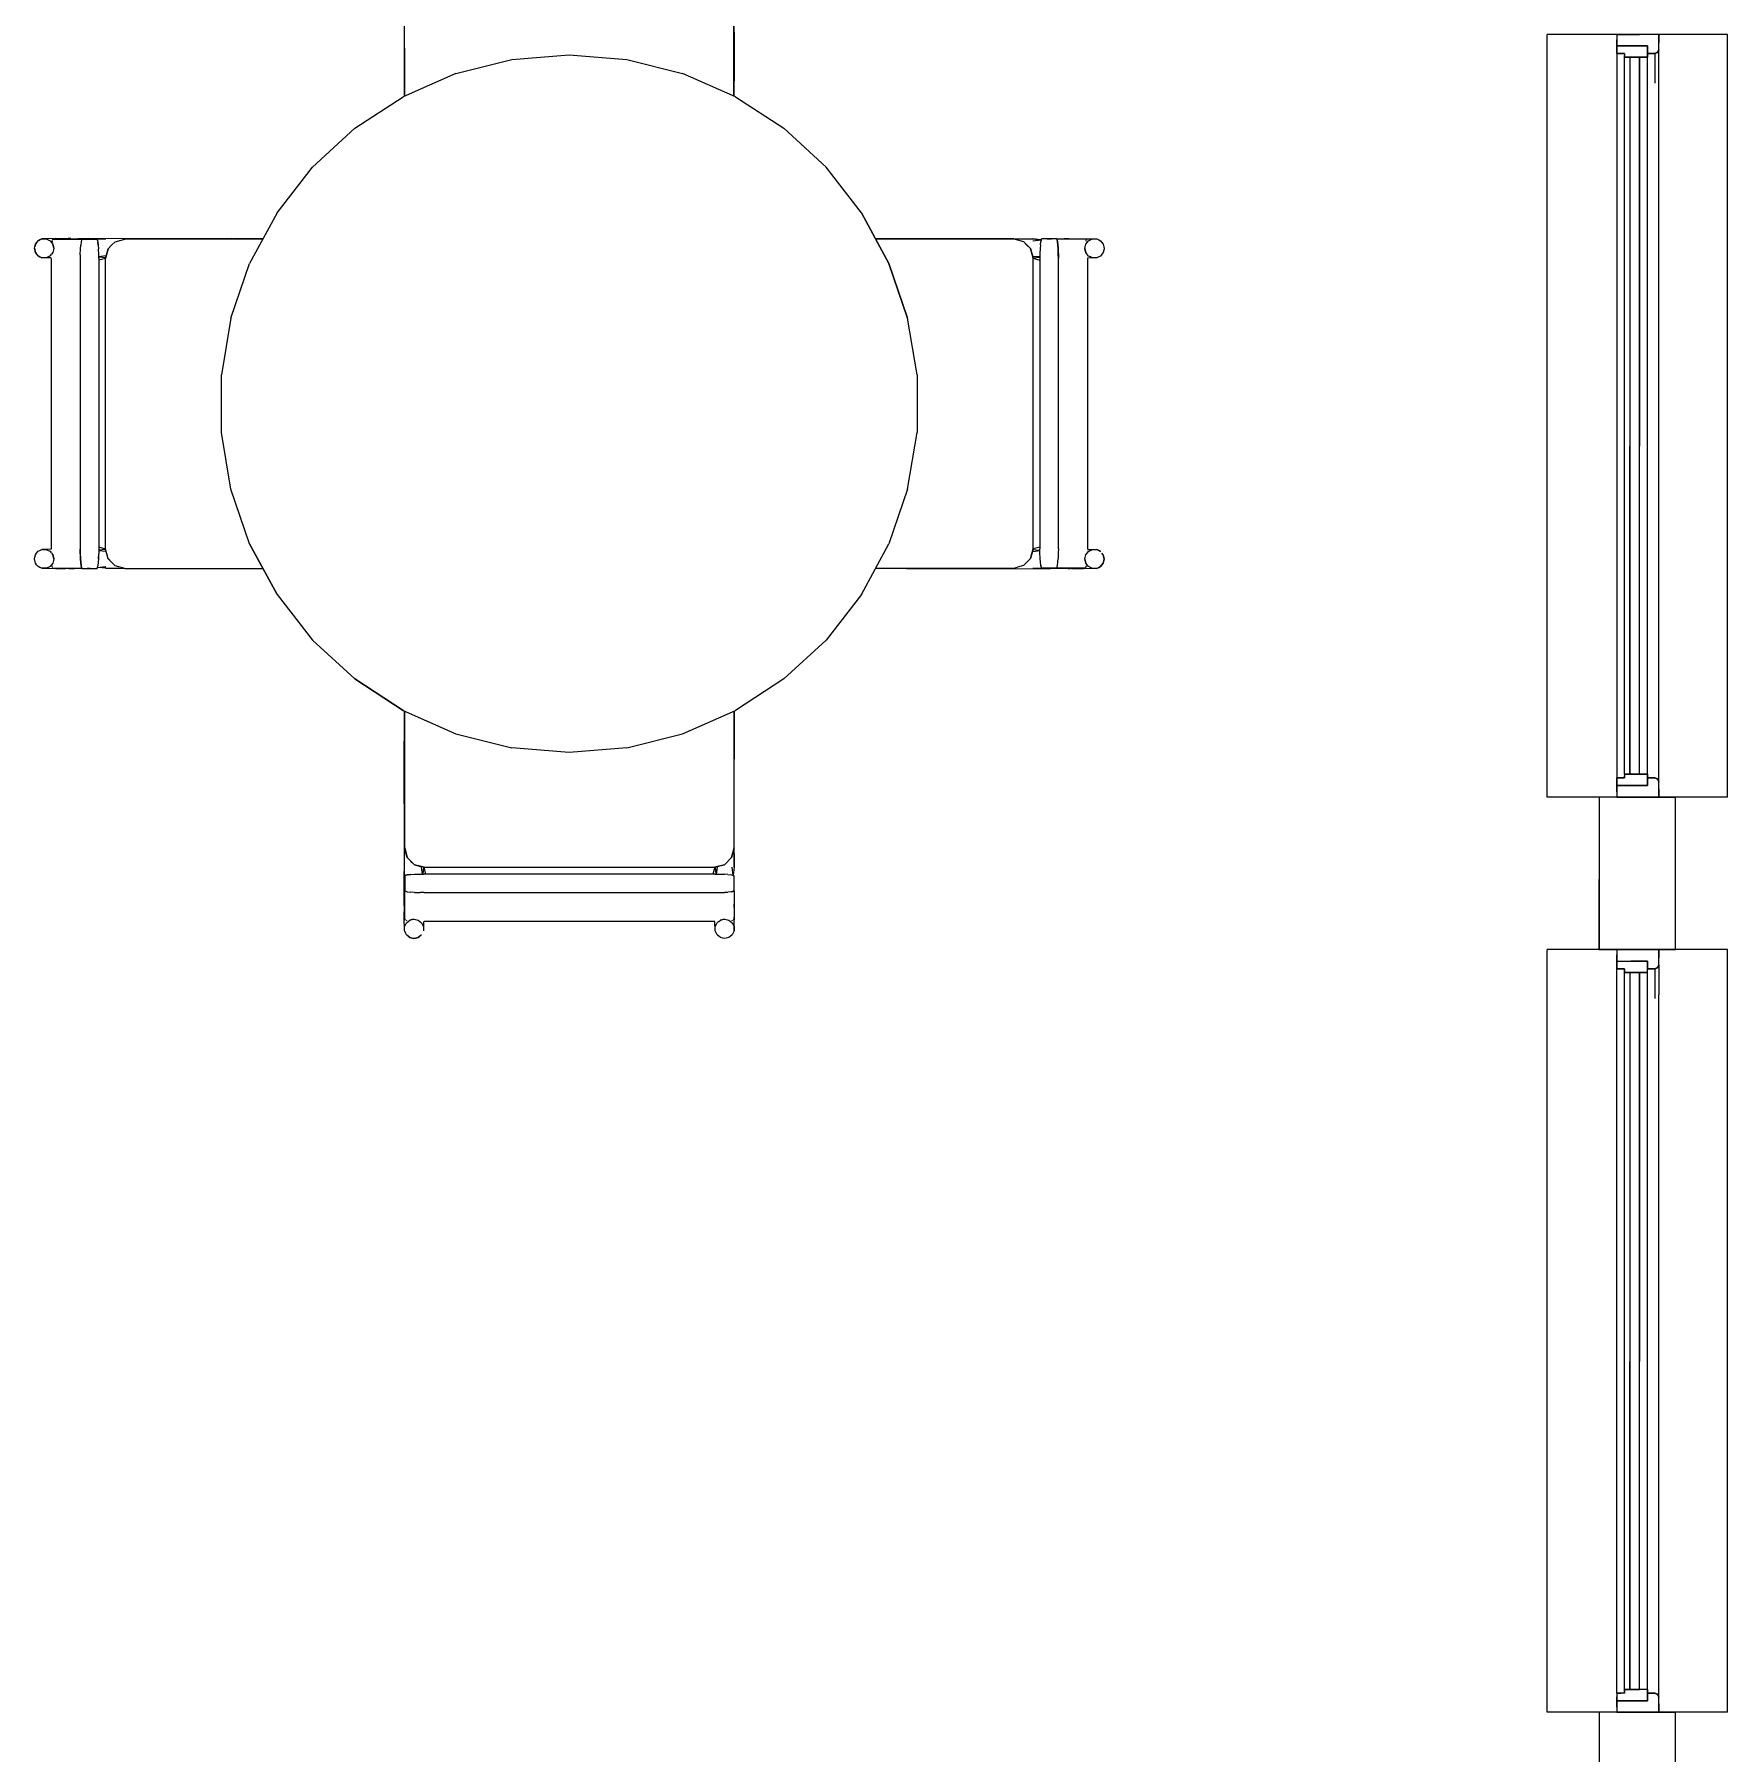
# Model space of a CAD drawing. Header units: metres. Extents: x 0 to 7.5, y -16.9 to 0.
# Drawn here: x 5.249 to 7.468, y -9.62 to -7.366 of the extents above; entities that cross this region are included whole.
import ezdxf

# ---------------------------------------------------------------- set-up
doc = ezdxf.new("R2010")
doc.units = ezdxf.units.M
doc.layers.add('projected', color=5, linetype='CONTINUOUS')
doc.layers.add('projection', color=5, linetype='CONTINUOUS')

msp = doc.modelspace()

# ---------------------------------------------------------------- linework, layer by layer
at = {"layer": 'projected'}
for p, q in [((7.3231, -7.3658), (7.3231, -7.3728)), ((7.3231, -7.3658), (7.3529, -7.3658)), ((7.3781, -7.3658), (7.3529, -7.3658)), ((7.3781, -7.3658), (7.3781, -7.3767)), ((7.3231, -7.3808), (7.3231, -7.3728)), ((7.3231, -7.3863), (7.3231, -7.3808)), ((7.3231, -7.3808), (7.3448, -7.3808)), ((7.3231, -7.3808), (7.3415, -7.3808)), ((7.3231, -7.3908), (7.3231, -7.3863)), ((7.3231, -7.3908), (7.3277, -7.3908)), ((7.3331, -7.3908), (7.3277, -7.3908)), ((7.3331, -7.3908), (7.3331, -7.3935)), ((7.3331, -7.3958), (7.3331, -7.3935)), ((7.3631, -7.3808), (7.3415, -7.3808)), ((7.3631, -7.3808), (7.3448, -7.3808)), ((7.3631, -7.3808), (7.3631, -7.389)), ((7.3631, -7.3808), (7.3631, -7.3854)), ((7.3631, -7.3908), (7.3631, -7.3854)), ((7.3631, -7.3958), (7.3631, -7.389)), ((7.3631, -7.3908), (7.3686, -7.3908)), ((7.3731, -7.3908), (7.3751, -7.3901)), ((7.3765, -7.3895), (7.3751, -7.3901)), ((7.3768, -7.3887), (7.3765, -7.3895)), ((7.3768, -7.3887), (7.3781, -7.3858)), ((7.3331, -7.3958), (7.3469, -7.3958)), ((7.3401, -7.3958), (7.3401, -7.9058)), ((7.3401, -7.3958), (7.346, -7.3958)), ((7.353, -7.3958), (7.346, -7.3958)), ((7.3631, -7.3958), (7.3469, -7.3958)), ((7.353, -7.3958), (7.353, -7.9058)), ((7.3401, -8.3358), (7.3401, -7.9058)), ((7.353, -8.3358), (7.353, -7.9058)), ((7.3331, -8.3358), (7.3494, -8.3358)), ((7.3331, -8.3358), (7.3331, -8.3381)), ((7.3331, -8.3408), (7.3331, -8.3381)), ((7.3401, -8.3358), (7.3471, -8.3358)), ((7.353, -8.3358), (7.3471, -8.3358)), ((7.3631, -8.3358), (7.3494, -8.3358)), ((7.3631, -8.3358), (7.3631, -8.3426)), ((7.3231, -8.3408), (7.3231, -8.3454)), ((7.3231, -8.3408), (7.3286, -8.3408)), ((7.3231, -8.3508), (7.3231, -8.3454)), ((7.3231, -8.3508), (7.3415, -8.3508)), ((7.3231, -8.3508), (7.3448, -8.3508)), ((7.3231, -8.3589), (7.3231, -8.3508)), ((7.3231, -8.3589), (7.3231, -8.3658)), ((7.3331, -8.3408), (7.3286, -8.3408)), ((7.3631, -8.3508), (7.3415, -8.3508)), ((7.3631, -8.3508), (7.3448, -8.3508)), ((7.3631, -8.3408), (7.3677, -8.3408)), ((7.3631, -8.3462), (7.3631, -8.3408)), ((7.3631, -8.3426), (7.3631, -8.3508)), ((7.3631, -8.3462), (7.3631, -8.3508)), ((7.3731, -8.3408), (7.3747, -8.3414)), ((7.3765, -8.3422), (7.3747, -8.3414)), ((7.3765, -8.3422), (7.3772, -8.3436)), ((7.3772, -8.3436), (7.3781, -8.3458)), ((7.3781, -8.3549), (7.3781, -8.3658)), ((7.3, -8.3658), (7.3, -8.4741)), ((7.3459, -8.3658), (7.3, -8.3658)), ((7.3231, -8.3658), (7.3484, -8.3658)), ((7.3459, -8.3658), (7.4, -8.3658)), ((7.3781, -8.3658), (7.3484, -8.3658)), ((7.4, -8.4741), (7.4, -8.3658)), ((7.3, -8.5658), (7.3, -8.4741)), ((7.4, -8.5658), (7.4, -8.4741)), ((7.3541, -8.5658), (7.3, -8.5658)), ((7.3231, -8.5658), (7.3231, -8.5728)), ((7.3231, -8.5658), (7.3529, -8.5658)), ((7.3231, -8.5808), (7.3231, -8.5728)), ((7.3231, -8.5863), (7.3231, -8.5808)), ((7.3231, -8.5808), (7.3448, -8.5808)), ((7.3231, -8.5808), (7.3415, -8.5808)), ((7.3231, -8.5908), (7.3231, -8.5863)), ((7.3631, -8.5808), (7.3415, -8.5808)), ((7.3631, -8.5808), (7.3448, -8.5808)), ((7.3781, -8.5658), (7.3529, -8.5658)), ((7.4, -8.5658), (7.3541, -8.5658)), ((7.3631, -8.5808), (7.3631, -8.589)), ((7.3631, -8.5808), (7.3631, -8.5854)), ((7.3631, -8.5908), (7.3631, -8.5854)), ((7.3768, -8.5887), (7.3781, -8.5858)), ((7.3781, -8.5658), (7.3781, -8.5767)), ((7.3231, -8.5908), (7.3277, -8.5908)), ((7.3331, -8.5908), (7.3277, -8.5908)), ((7.3331, -8.5908), (7.3331, -8.5935)), ((7.3331, -8.5958), (7.3331, -8.5935)), ((7.3331, -8.5958), (7.3469, -8.5958)), ((7.3401, -8.5958), (7.3401, -9.1058)), ((7.3401, -8.5958), (7.346, -8.5958)), ((7.353, -8.5958), (7.346, -8.5958)), ((7.3631, -8.5958), (7.3469, -8.5958)), ((7.353, -8.5958), (7.353, -9.1058)), ((7.3631, -8.5958), (7.3631, -8.589)), ((7.3631, -8.5908), (7.3686, -8.5908)), ((7.3731, -8.5908), (7.3751, -8.5901)), ((7.3765, -8.5895), (7.3751, -8.5901)), ((7.3768, -8.5887), (7.3765, -8.5895)), ((7.3401, -9.5358), (7.3401, -9.1058)), ((7.353, -9.5358), (7.353, -9.1058)), ((7.3231, -9.5408), (7.3231, -9.5454)), ((7.3231, -9.5408), (7.3286, -9.5408)), ((7.3231, -9.5508), (7.3231, -9.5454)), ((7.3231, -9.5508), (7.3415, -9.5508)), ((7.3231, -9.5508), (7.3448, -9.5508)), ((7.3231, -9.5589), (7.3231, -9.5508)), ((7.3331, -9.5408), (7.3286, -9.5408)), ((7.3331, -9.5358), (7.3494, -9.5358)), ((7.3331, -9.5358), (7.3331, -9.5381)), ((7.3331, -9.5408), (7.3331, -9.5381)), ((7.3401, -9.5358), (7.3471, -9.5358)), ((7.3631, -9.5508), (7.3415, -9.5508)), ((7.3631, -9.5508), (7.3448, -9.5508)), ((7.353, -9.5358), (7.3471, -9.5358)), ((7.3631, -9.5358), (7.3494, -9.5358)), ((7.3631, -9.5358), (7.3631, -9.5426)), ((7.3631, -9.5408), (7.3677, -9.5408)), ((7.3631, -9.5462), (7.3631, -9.5408)), ((7.3631, -9.5426), (7.3631, -9.5508)), ((7.3631, -9.5462), (7.3631, -9.5508)), ((7.3731, -9.5408), (7.3747, -9.5414)), ((7.3765, -9.5422), (7.3747, -9.5414)), ((7.3765, -9.5422), (7.3772, -9.5436)), ((7.3772, -9.5436), (7.3781, -9.5458)), ((7.3781, -9.5549), (7.3781, -9.5658)), ((7.3459, -9.5658), (7.3, -9.5658)), ((7.3, -9.5658), (7.3, -9.6741)), ((7.3231, -9.5589), (7.3231, -9.5658)), ((7.3231, -9.5658), (7.3484, -9.5658)), ((7.3459, -9.5658), (7.4, -9.5658)), ((7.3781, -9.5658), (7.3484, -9.5658)), ((7.4, -9.6741), (7.4, -9.5658))]:
    msp.add_line(p, q, dxfattribs=at)
at = {"layer": 'projection'}
for p, q in [((5.7338, -7.384), (5.7341, -7.2425)), ((6.1664, -7.4076), (6.1661, -7.2425)), ((5.734, -7.4469), (5.734, -7.2675)), ((6.1658, -7.4468), (6.1658, -7.2675)), ((7.2317, -8.3658), (7.2317, -7.3658)), ((7.4683, -7.3658), (7.2317, -7.3658)), ((7.3231, -7.3658), (7.3231, -7.3808)), ((7.3781, -7.3658), (7.3231, -7.3658)), ((7.3781, -7.3858), (7.3781, -7.3658)), ((7.4683, -8.3658), (7.4683, -7.3658)), ((5.7338, -7.384), (5.7339, -7.4469)), ((5.8747, -7.3987), (5.95, -7.3925)), ((5.95, -7.3925), (6.0253, -7.3987)), ((7.3231, -7.3808), (7.3631, -7.3808)), ((7.3231, -7.3908), (7.3231, -7.3808)), ((7.3631, -7.3808), (7.3231, -7.3808)), ((7.3231, -7.3808), (7.3231, -7.3908)), ((7.3231, -7.3808), (7.3631, -7.3808)), ((7.3231, -7.3908), (7.3231, -8.3408)), ((7.3331, -7.3908), (7.3231, -7.3908)), ((7.3231, -7.3908), (7.3331, -7.3908)), ((7.3331, -7.3908), (7.3331, -7.3958)), ((7.3331, -7.3908), (7.3331, -7.3958)), ((7.3631, -7.3808), (7.3631, -7.3908)), ((7.3631, -7.3908), (7.3631, -7.3808)), ((7.3631, -7.3958), (7.3631, -7.3808)), ((7.3631, -7.3808), (7.3631, -7.3908)), ((7.3631, -7.3908), (7.3631, -7.3958)), ((7.3731, -7.3908), (7.3631, -7.3908)), ((7.3631, -7.3908), (7.3731, -7.3908)), ((7.3765, -7.3893), (7.3731, -7.3908)), ((7.3731, -7.3908), (7.3765, -7.3893)), ((7.3766, -7.3893), (7.3731, -7.3908)), ((7.3731, -7.3908), (7.3765, -7.3894)), ((7.3765, -7.3894), (7.3731, -7.3908)), ((7.3731, -7.3908), (7.3766, -7.3894)), ((7.3764, -7.3896), (7.3731, -7.3908)), ((7.3731, -7.3908), (7.3764, -7.3896)), ((7.3731, -7.3908), (7.3731, -7.4299)), ((7.3781, -7.3858), (7.3765, -7.3894)), ((7.3781, -7.3858), (7.3765, -7.3895)), ((7.3766, -7.3894), (7.3781, -7.3858)), ((7.3781, -7.3858), (7.3767, -7.3893)), ((7.3781, -7.3858), (7.3767, -7.3893)), ((7.3781, -7.3858), (7.3768, -7.3892)), ((7.3781, -7.3858), (7.3768, -7.3892)), ((7.3781, -7.3858), (7.3769, -7.3891)), ((7.3781, -7.4249), (7.3781, -7.3858)), ((5.8014, -7.4173), (5.8747, -7.3987)), ((6.0253, -7.3987), (6.0985, -7.4173)), ((6.1661, -7.4469), (6.1661, -7.4084)), ((6.1663, -7.447), (6.1664, -7.4076)), ((7.3331, -8.3358), (7.3331, -7.3958)), ((7.3401, -7.3958), (7.3331, -7.3958)), ((7.3331, -7.3958), (7.3631, -7.3958)), ((7.3401, -7.3958), (7.3401, -8.3358)), ((7.353, -7.3958), (7.3401, -7.3958)), ((7.3631, -7.3958), (7.353, -7.3958)), ((7.353, -8.3358), (7.353, -7.3958)), ((7.3631, -8.3358), (7.3631, -7.3958)), ((5.8014, -7.4173), (5.7323, -7.4476)), ((6.1677, -7.4476), (6.0985, -7.4173)), ((7.3781, -7.4639), (7.3781, -7.4249)), ((5.669, -7.489), (5.7323, -7.4476)), ((6.1677, -7.4476), (6.231, -7.489)), ((6.1677, -7.4476), (6.231, -7.489)), ((7.3781, -7.5029), (7.3781, -7.4639)), ((5.6134, -7.5401), (5.669, -7.489)), ((6.231, -7.489), (6.2866, -7.5401)), ((7.3781, -7.542), (7.3781, -7.5029)), ((5.567, -7.5998), (5.6134, -7.5401)), ((6.333, -7.5998), (6.2866, -7.5401)), ((7.3781, -7.581), (7.3781, -7.542)), ((7.3781, -7.6201), (7.3781, -7.581)), ((5.567, -7.5998), (5.531, -7.6662)), ((6.369, -7.6662), (6.333, -7.5998)), ((6.333, -7.5998), (6.369, -7.6662)), ((5.2488, -7.6463), (5.2501, -7.6408)), ((5.2501, -7.6408), (5.2493, -7.6442)), ((5.2501, -7.6408), (5.2536, -7.6364)), ((5.2518, -7.6386), (5.2501, -7.6408)), ((5.2536, -7.6364), (5.2518, -7.6386)), ((5.2536, -7.6364), (5.2587, -7.6339)), ((5.2561, -7.6352), (5.2536, -7.6364)), ((5.2587, -7.6339), (5.2561, -7.6352)), ((5.2766, -7.6336), (5.2587, -7.6339)), ((5.2587, -7.6339), (5.2615, -7.6339)), ((5.2615, -7.6339), (5.2643, -7.6339)), ((5.2643, -7.6339), (5.2668, -7.6352)), ((5.2668, -7.6352), (5.2694, -7.6364)), ((5.2694, -7.6364), (5.2711, -7.6386)), ((5.2711, -7.6386), (5.2729, -7.6408)), ((5.272, -7.6376), (5.2724, -7.6364)), ((5.2726, -7.6359), (5.2731, -7.6342)), ((5.2741, -7.6463), (5.2729, -7.6408)), ((5.2729, -7.6408), (5.2737, -7.6442)), ((5.2731, -7.6342), (5.3111, -7.6342)), ((5.2917, -7.6339), (5.2766, -7.6336)), ((5.2933, -7.6336), (5.2895, -7.6338)), ((5.2895, -7.6338), (5.2939, -7.6338)), ((5.2966, -7.6336), (5.2933, -7.6336)), ((5.2966, -7.6336), (5.3058, -7.6337)), ((5.3197, -7.6336), (5.3058, -7.6337)), ((5.31, -7.6376), (5.3096, -7.6422)), ((5.3107, -7.6355), (5.31, -7.6376)), ((5.3111, -7.6342), (5.3107, -7.6355)), ((5.3111, -7.6342), (5.331, -7.6342)), ((5.3315, -7.6337), (5.3197, -7.6336)), ((5.3425, -7.6339), (5.3294, -7.6338)), ((5.3294, -7.6338), (5.3425, -7.6339)), ((5.331, -7.6342), (5.3321, -7.6376)), ((5.3316, -7.6359), (5.331, -7.6342)), ((5.3425, -7.6339), (5.3315, -7.6337)), ((5.3321, -7.6376), (5.3329, -7.6469)), ((5.3325, -7.6422), (5.3321, -7.6376)), ((5.5076, -7.6336), (5.3425, -7.6339)), ((5.3501, -7.6422), (5.3548, -7.6376)), ((5.3548, -7.6376), (5.3626, -7.6355)), ((5.3548, -7.6376), (5.3611, -7.6359)), ((5.3611, -7.6359), (5.3675, -7.6342)), ((5.3626, -7.6355), (5.3675, -7.6342)), ((5.5484, -7.6342), (5.3675, -7.6342)), ((5.5076, -7.6336), (5.5486, -7.6337)), ((5.5485, -7.6339), (5.5084, -7.6339)), ((6.3515, -7.6339), (6.416, -7.6338)), ((6.5325, -7.634), (6.3516, -7.634)), ((6.416, -7.6338), (6.5575, -7.6341)), ((6.5325, -7.634), (6.5452, -7.6375)), ((6.5399, -7.634), (6.5579, -7.634)), ((6.5452, -7.6375), (6.5499, -7.6421)), ((6.5452, -7.6375), (6.5545, -7.6467)), ((6.5499, -7.6421), (6.5452, -7.6375)), ((6.5681, -7.6351), (6.5575, -7.6341)), ((6.5575, -7.6341), (6.5681, -7.6351)), ((6.5575, -7.6365), (6.5687, -7.6351)), ((6.5675, -7.6421), (6.5679, -7.6375)), ((6.5686, -7.6354), (6.5679, -7.6375)), ((6.5686, -7.6354), (6.569, -7.634)), ((6.5889, -7.634), (6.569, -7.634)), ((6.5763, -7.634), (6.578, -7.6338)), ((6.578, -7.6338), (6.5819, -7.634)), ((6.5889, -7.634), (6.6269, -7.634)), ((6.5895, -7.6358), (6.5889, -7.634)), ((6.5889, -7.634), (6.59, -7.6375)), ((6.59, -7.6375), (6.5895, -7.6358)), ((6.5904, -7.6421), (6.59, -7.6375)), ((6.59, -7.6375), (6.5908, -7.6467)), ((6.6048, -7.6338), (6.5988, -7.634)), ((6.6048, -7.6338), (6.6061, -7.634)), ((6.6061, -7.634), (6.6105, -7.634)), ((6.6102, -7.634), (6.6234, -7.6338)), ((6.6234, -7.6338), (6.6413, -7.6341)), ((6.6263, -7.6444), (6.6271, -7.641)), ((6.6269, -7.6341), (6.6273, -7.6354)), ((6.6271, -7.641), (6.6289, -7.6388)), ((6.628, -7.6375), (6.6276, -7.6362)), ((6.6289, -7.6388), (6.6306, -7.6365)), ((6.6306, -7.6365), (6.6332, -7.6353)), ((6.6332, -7.6353), (6.6357, -7.6341)), ((6.6357, -7.6341), (6.6385, -7.6341)), ((6.6385, -7.6341), (6.6413, -7.6341)), ((6.6413, -7.6341), (6.6439, -7.6353)), ((6.6439, -7.6353), (6.6464, -7.6365)), ((6.6464, -7.6365), (6.6482, -7.6388)), ((6.6482, -7.6388), (6.6499, -7.641)), ((6.6499, -7.641), (6.6507, -7.6444)), ((7.3781, -7.6591), (7.3781, -7.6201)), ((5.2488, -7.6463), (5.2493, -7.6484)), ((5.2493, -7.6484), (5.2488, -7.6463)), ((5.2501, -7.6518), (5.2493, -7.6484)), ((5.2493, -7.6484), (5.2501, -7.6518)), ((5.2501, -7.6518), (5.2518, -7.654)), ((5.2536, -7.6562), (5.2501, -7.6518)), ((5.2536, -7.6562), (5.2561, -7.6575)), ((5.2587, -7.6587), (5.2536, -7.6562)), ((5.2561, -7.6575), (5.2587, -7.6587)), ((5.2709, -7.6589), (5.2587, -7.6587)), ((5.2615, -7.6587), (5.2587, -7.6587)), ((5.2643, -7.6587), (5.2615, -7.6587)), ((5.2668, -7.6575), (5.2643, -7.6587)), ((5.2694, -7.6562), (5.2668, -7.6575)), ((5.271, -7.6541), (5.2694, -7.6562)), ((5.2709, -7.6596), (5.2709, -8.0406)), ((5.2729, -7.6518), (5.2711, -7.654)), ((5.2737, -7.6484), (5.2729, -7.6518)), ((5.2737, -7.6442), (5.2741, -7.6463)), ((5.2741, -7.6463), (5.2737, -7.6484)), ((5.309, -7.6547), (5.3089, -7.6596)), ((5.3089, -7.6596), (5.3089, -8.0406)), ((5.309, -7.6547), (5.3092, -7.6469)), ((5.3092, -7.6469), (5.3096, -7.6422)), ((5.3331, -7.6547), (5.3329, -7.6469)), ((5.3332, -7.6596), (5.3331, -7.6547)), ((5.3425, -7.6562), (5.3332, -7.6575)), ((5.3423, -7.6587), (5.3332, -7.6578)), ((5.3421, -7.6596), (5.3332, -7.6619)), ((5.3332, -7.6596), (5.3332, -8.0406)), ((5.3438, -7.6532), (5.3421, -7.6596)), ((5.3421, -7.6596), (5.3434, -7.6547)), ((5.3434, -7.6547), (5.3421, -7.6596)), ((5.3421, -8.0406), (5.3421, -7.6596)), ((5.3455, -7.6469), (5.3434, -7.6547)), ((5.3434, -7.6547), (5.3455, -7.6469)), ((5.3455, -7.6469), (5.3438, -7.6532)), ((5.3442, -7.6518), (5.3455, -7.6469)), ((5.3455, -7.6469), (5.3501, -7.6422)), ((6.5545, -7.6467), (6.5499, -7.6421)), ((6.5545, -7.6467), (6.5559, -7.6519)), ((6.5545, -7.6467), (6.5559, -7.6519)), ((6.5566, -7.6546), (6.5545, -7.6467)), ((6.5545, -7.6467), (6.5579, -7.6594)), ((6.5559, -7.652), (6.5562, -7.6531)), ((6.5559, -7.652), (6.5566, -7.6546)), ((6.5562, -7.6531), (6.5579, -7.6594)), ((6.5579, -7.6594), (6.5566, -7.6546)), ((6.5579, -7.6594), (6.5566, -7.6546)), ((6.5575, -7.6564), (6.5668, -7.6571)), ((6.5575, -7.6564), (6.5668, -7.6576)), ((6.5578, -7.6588), (6.5668, -7.6579)), ((6.5579, -7.6594), (6.5668, -7.6618)), ((6.5579, -8.0404), (6.5579, -7.6594)), ((6.5669, -7.6531), (6.5668, -7.6594)), ((6.5668, -7.6594), (6.5668, -8.0404)), ((6.5671, -7.6467), (6.5669, -7.6531)), ((6.5675, -7.6421), (6.5671, -7.6467)), ((6.5908, -7.6467), (6.5904, -7.6421)), ((6.5908, -7.6467), (6.5911, -7.6594)), ((6.591, -7.6546), (6.5908, -7.6467)), ((6.5911, -7.6594), (6.591, -7.6546)), ((6.5911, -8.0404), (6.5911, -7.6594)), ((6.6259, -7.6465), (6.6263, -7.6444)), ((6.6259, -7.6465), (6.6271, -7.652)), ((6.6263, -7.6486), (6.6259, -7.6465)), ((6.6271, -7.652), (6.6263, -7.6486)), ((6.6289, -7.6542), (6.6271, -7.652)), ((6.6306, -7.6564), (6.629, -7.6543)), ((6.6413, -7.6589), (6.6291, -7.6591)), ((6.6291, -7.6594), (6.6291, -8.0404)), ((6.6332, -7.6576), (6.6306, -7.6564)), ((6.6357, -7.6589), (6.6332, -7.6576)), ((6.6385, -7.6589), (6.6357, -7.6589)), ((6.6413, -7.6589), (6.6385, -7.6589)), ((6.6439, -7.6576), (6.6413, -7.6589)), ((6.6464, -7.6564), (6.6439, -7.6576)), ((6.6482, -7.6542), (6.6464, -7.6564)), ((6.6499, -7.652), (6.6482, -7.6542)), ((6.6507, -7.6486), (6.6499, -7.652)), ((6.6507, -7.6444), (6.6512, -7.6465)), ((6.6512, -7.6465), (6.6507, -7.6486)), ((7.3781, -7.6981), (7.3781, -7.6591)), ((5.5065, -7.7377), (5.531, -7.6662)), ((6.3935, -7.7377), (6.369, -7.6662)), ((6.369, -7.6662), (6.3935, -7.7377)), ((7.3781, -7.7372), (7.3781, -7.6981)), ((5.5065, -7.7377), (5.4941, -7.8122)), ((6.4059, -7.8122), (6.3935, -7.7377)), ((7.3781, -7.7762), (7.3781, -7.7372)), ((7.3781, -7.8152), (7.3781, -7.7762)), ((5.4941, -7.8878), (5.4941, -7.8122)), ((6.4059, -7.8122), (6.4059, -7.8878)), ((7.3781, -7.8543), (7.3781, -7.8152)), ((7.3781, -7.8933), (7.3781, -7.8543)), ((5.5065, -7.9623), (5.4941, -7.8878)), ((6.3935, -7.9623), (6.4059, -7.8878)), ((6.3935, -7.9623), (6.4059, -7.8878)), ((7.3781, -7.9324), (7.3781, -7.8933)), ((7.3781, -7.9714), (7.3781, -7.9324)), ((5.531, -8.0338), (5.5065, -7.9623)), ((6.3935, -7.9623), (6.369, -8.0338)), ((6.3935, -7.9623), (6.369, -8.0338)), ((7.3781, -8.0104), (7.3781, -7.9714)), ((7.3781, -8.0552), (7.3781, -8.0104)), ((5.2501, -8.048), (5.2518, -8.0458)), ((5.2518, -8.0458), (5.2536, -8.0436)), ((5.2536, -8.0436), (5.2561, -8.0424)), ((5.2561, -8.0424), (5.2587, -8.0411)), ((5.2709, -8.0409), (5.2587, -8.0411)), ((5.2587, -8.0411), (5.2615, -8.0411)), ((5.2615, -8.0411), (5.2643, -8.0411)), ((5.2643, -8.0411), (5.2668, -8.0424)), ((5.2668, -8.0424), (5.2694, -8.0436)), ((5.2694, -8.0436), (5.271, -8.0457)), ((5.2711, -8.0458), (5.2729, -8.048)), ((5.3092, -8.0533), (5.3089, -8.0406)), ((5.3089, -8.0406), (5.309, -8.0454)), ((5.309, -8.0454), (5.3092, -8.0533)), ((5.3332, -8.0406), (5.3329, -8.0533)), ((5.3329, -8.0533), (5.3331, -8.0469)), ((5.3421, -8.0406), (5.3332, -8.0382)), ((5.3422, -8.0412), (5.3332, -8.0421)), ((5.3332, -8.0424), (5.3425, -8.0436)), ((5.3438, -8.0469), (5.3421, -8.0406)), ((5.3455, -8.0533), (5.3421, -8.0406)), ((5.3441, -8.048), (5.3434, -8.0454)), ((5.3441, -8.048), (5.3438, -8.0469)), ((5.567, -8.1002), (5.531, -8.0338)), ((5.531, -8.0338), (5.567, -8.1002)), ((6.333, -8.1002), (6.369, -8.0338)), ((6.5545, -8.0531), (6.5579, -8.0404)), ((6.5566, -8.0453), (6.5545, -8.0531)), ((6.5545, -8.0531), (6.5562, -8.0468)), ((6.5579, -8.0404), (6.5562, -8.0468)), ((6.5579, -8.0404), (6.5566, -8.0453)), ((6.5575, -8.0438), (6.5668, -8.0425)), ((6.5577, -8.0413), (6.5668, -8.0422)), ((6.5577, -8.0413), (6.5668, -8.0422)), ((6.5668, -8.0381), (6.5579, -8.0404)), ((6.5669, -8.0453), (6.5668, -8.0404)), ((6.5671, -8.0531), (6.5669, -8.0453)), ((6.591, -8.0453), (6.5908, -8.0531)), ((6.5911, -8.0404), (6.591, -8.0453)), ((6.6271, -8.0482), (6.6289, -8.046)), ((6.629, -8.0459), (6.6306, -8.0438)), ((6.6291, -8.0411), (6.6413, -8.0413)), ((6.6306, -8.0438), (6.6332, -8.0425)), ((6.6332, -8.0425), (6.6357, -8.0413)), ((6.6357, -8.0413), (6.6385, -8.0413)), ((6.6385, -8.0413), (6.6413, -8.0413)), ((6.6413, -8.0413), (6.6464, -8.0438)), ((6.6439, -8.0425), (6.6413, -8.0413)), ((6.6464, -8.0438), (6.6439, -8.0425)), ((6.6499, -8.0482), (6.6482, -8.046)), ((5.2488, -8.0535), (5.2493, -8.0514)), ((5.2493, -8.0556), (5.2488, -8.0535)), ((5.2493, -8.0514), (5.2501, -8.048)), ((5.2501, -8.059), (5.2493, -8.0556)), ((5.2518, -8.0612), (5.2501, -8.059)), ((5.2536, -8.0635), (5.2518, -8.0612)), ((5.2561, -8.0647), (5.2536, -8.0635)), ((5.2587, -8.0659), (5.2561, -8.0647)), ((5.2587, -8.0659), (5.2766, -8.0662)), ((5.2615, -8.0659), (5.2587, -8.0659)), ((5.2643, -8.0659), (5.2615, -8.0659)), ((5.2668, -8.0647), (5.2643, -8.0659)), ((5.2694, -8.0635), (5.2668, -8.0647)), ((5.2711, -8.0612), (5.2694, -8.0635)), ((5.2729, -8.059), (5.2711, -8.0612)), ((5.2724, -8.0638), (5.272, -8.0625)), ((5.2731, -8.0659), (5.2727, -8.0646)), ((5.2741, -8.0535), (5.2729, -8.048)), ((5.2729, -8.048), (5.2737, -8.0514)), ((5.2737, -8.0556), (5.2729, -8.059)), ((5.3111, -8.066), (5.2731, -8.066)), ((5.2737, -8.0514), (5.2741, -8.0535)), ((5.2741, -8.0535), (5.2737, -8.0556)), ((5.2766, -8.0662), (5.2898, -8.066)), ((5.2939, -8.066), (5.2895, -8.066)), ((5.2939, -8.066), (5.2952, -8.0662)), ((5.2952, -8.0662), (5.3012, -8.066)), ((5.31, -8.0625), (5.3092, -8.0533)), ((5.3092, -8.0533), (5.3096, -8.0579)), ((5.3096, -8.0579), (5.31, -8.0625)), ((5.3111, -8.066), (5.31, -8.0625)), ((5.31, -8.0625), (5.3105, -8.0642)), ((5.3105, -8.0642), (5.3111, -8.066)), ((5.3111, -8.066), (5.331, -8.066)), ((5.322, -8.0662), (5.3181, -8.066)), ((5.322, -8.0662), (5.3237, -8.066)), ((5.3314, -8.0646), (5.331, -8.066)), ((5.3313, -8.0649), (5.3425, -8.0635)), ((5.3314, -8.0646), (5.3321, -8.0625)), ((5.3425, -8.0659), (5.3319, -8.0649)), ((5.3425, -8.0659), (5.3319, -8.0649)), ((5.3325, -8.0579), (5.3321, -8.0625)), ((5.3329, -8.0533), (5.3325, -8.0579)), ((5.3603, -8.066), (5.3421, -8.066)), ((5.3425, -8.0659), (5.484, -8.0662)), ((5.3455, -8.0533), (5.3441, -8.0481)), ((5.3455, -8.0533), (5.3441, -8.0481)), ((5.3548, -8.0625), (5.3455, -8.0533)), ((5.3455, -8.0533), (5.3501, -8.0579)), ((5.3458, -8.0535), (5.3501, -8.0579)), ((5.3501, -8.0579), (5.3548, -8.0625)), ((5.3501, -8.0579), (5.3548, -8.0625)), ((5.3675, -8.066), (5.3548, -8.0625)), ((5.3675, -8.066), (5.3548, -8.0625)), ((5.3675, -8.066), (5.3611, -8.0642)), ((5.3675, -8.066), (5.5484, -8.066)), ((5.484, -8.0662), (5.5485, -8.0661)), ((6.3924, -8.0664), (6.3514, -8.0663)), ((6.3916, -8.0661), (6.3515, -8.0661)), ((6.3516, -8.0658), (6.5325, -8.0658)), ((6.3924, -8.0664), (6.5575, -8.0661)), ((6.5325, -8.0658), (6.5374, -8.0645)), ((6.5452, -8.0624), (6.5374, -8.0645)), ((6.5452, -8.0624), (6.5499, -8.0578)), ((6.5545, -8.0531), (6.5499, -8.0578)), ((6.5685, -8.0663), (6.5575, -8.0661)), ((6.5575, -8.0661), (6.5706, -8.0662)), ((6.5679, -8.0624), (6.5671, -8.0531)), ((6.569, -8.0658), (6.5679, -8.0624)), ((6.5679, -8.0624), (6.5684, -8.0641)), ((6.5684, -8.0641), (6.569, -8.0658)), ((6.5685, -8.0663), (6.5803, -8.0664)), ((6.5889, -8.0658), (6.569, -8.0658)), ((6.5942, -8.0663), (6.5803, -8.0664)), ((6.5889, -8.0658), (6.5893, -8.0645)), ((6.6269, -8.0658), (6.5889, -8.0658)), ((6.5893, -8.0645), (6.59, -8.0624)), ((6.59, -8.0624), (6.5904, -8.0578)), ((6.5904, -8.0578), (6.5908, -8.0531)), ((6.6034, -8.0664), (6.5942, -8.0663)), ((6.6067, -8.0664), (6.6034, -8.0664)), ((6.6105, -8.0662), (6.6061, -8.0662)), ((6.6105, -8.0662), (6.6067, -8.0664)), ((6.6083, -8.0661), (6.6234, -8.0664)), ((6.6198, -8.0661), (6.6102, -8.0661)), ((6.6413, -8.0661), (6.6234, -8.0664)), ((6.6259, -8.0537), (6.6263, -8.0516)), ((6.6259, -8.0537), (6.6271, -8.0592)), ((6.6263, -8.0558), (6.6259, -8.0537)), ((6.6263, -8.0516), (6.6271, -8.0482)), ((6.6271, -8.0592), (6.6263, -8.0558)), ((6.6269, -8.0658), (6.6274, -8.0641)), ((6.6289, -8.0614), (6.6271, -8.0592)), ((6.6276, -8.0636), (6.628, -8.0624)), ((6.6306, -8.0636), (6.6289, -8.0614)), ((6.6332, -8.0648), (6.6306, -8.0636)), ((6.6357, -8.0661), (6.6332, -8.0648)), ((6.6385, -8.0661), (6.6357, -8.0661)), ((6.6413, -8.0661), (6.6385, -8.0661)), ((6.6464, -8.0636), (6.6413, -8.0661)), ((6.6413, -8.0661), (6.6439, -8.0648)), ((6.6439, -8.0648), (6.6464, -8.0636)), ((6.6499, -8.0592), (6.6464, -8.0636)), ((6.6464, -8.0636), (6.6482, -8.0614)), ((6.6482, -8.0614), (6.6499, -8.0592)), ((6.6499, -8.0482), (6.6507, -8.0516)), ((6.6507, -8.0516), (6.6499, -8.0482)), ((6.6507, -8.0558), (6.6499, -8.0592)), ((6.6499, -8.0592), (6.6507, -8.0558)), ((6.6512, -8.0537), (6.6507, -8.0516)), ((6.6507, -8.0516), (6.6512, -8.0537)), ((6.6507, -8.0558), (6.6512, -8.0537)), ((6.6512, -8.0537), (6.6507, -8.0558)), ((7.3781, -8.1001), (7.3781, -8.0552)), ((5.567, -8.1002), (5.6134, -8.1599)), ((6.333, -8.1002), (6.2866, -8.1599)), ((7.3781, -8.1449), (7.3781, -8.1001)), ((5.6134, -8.1599), (5.669, -8.211)), ((6.231, -8.211), (6.2866, -8.1599)), ((7.3781, -8.1897), (7.3781, -8.1449)), ((7.3781, -8.2287), (7.3781, -8.1897)), ((5.669, -8.211), (5.7323, -8.2524)), ((5.7323, -8.2524), (5.669, -8.211)), ((6.231, -8.211), (6.1677, -8.2524)), ((7.3781, -8.2677), (7.3781, -8.2287)), ((5.7323, -8.2524), (5.8014, -8.2827)), ((5.7337, -8.253), (5.7336, -8.2924)), ((5.7339, -8.2531), (5.7339, -8.2916)), ((5.7342, -8.4325), (5.7342, -8.2532)), ((6.0985, -8.2827), (6.1677, -8.2524)), ((6.166, -8.4325), (6.166, -8.2531)), ((6.1661, -8.2531), (6.1662, -8.316)), ((7.3781, -8.3068), (7.3781, -8.2677)), ((5.7339, -8.4575), (5.7336, -8.2924)), ((5.8014, -8.2827), (5.8747, -8.3013)), ((6.0253, -8.3013), (6.0985, -8.2827)), ((5.95, -8.3075), (5.8747, -8.3013)), ((6.0253, -8.3013), (5.95, -8.3075)), ((6.1659, -8.4575), (6.1662, -8.316)), ((7.3781, -8.3458), (7.3781, -8.3068)), ((7.3331, -8.3358), (7.3331, -8.3408)), ((7.3331, -8.3358), (7.3401, -8.3358)), ((7.3331, -8.3358), (7.3331, -8.3408)), ((7.3631, -8.3358), (7.3331, -8.3358)), ((7.3401, -8.3358), (7.353, -8.3358)), ((7.353, -8.3358), (7.3631, -8.3358)), ((7.3631, -8.3358), (7.3631, -8.3408)), ((7.3631, -8.3508), (7.3631, -8.3358)), ((7.3231, -8.3508), (7.3231, -8.3408)), ((7.3231, -8.3408), (7.3331, -8.3408)), ((7.3331, -8.3408), (7.3231, -8.3408)), ((7.3231, -8.3408), (7.3231, -8.3508)), ((7.3631, -8.3508), (7.3231, -8.3508)), ((7.3231, -8.3508), (7.3631, -8.3508)), ((7.3631, -8.3508), (7.3231, -8.3508)), ((7.3231, -8.3508), (7.3231, -8.3658)), ((7.3631, -8.3408), (7.3631, -8.3508)), ((7.3631, -8.3508), (7.3631, -8.3408)), ((7.3631, -8.3408), (7.3731, -8.3408)), ((7.3731, -8.3408), (7.3631, -8.3408)), ((7.3631, -8.3408), (7.3631, -8.3508)), ((7.3764, -8.342), (7.3731, -8.3408)), ((7.3731, -8.3408), (7.3766, -8.3424)), ((7.3731, -8.3408), (7.3764, -8.342)), ((7.3731, -8.3408), (7.3766, -8.3424)), ((7.3731, -8.3408), (7.3766, -8.3423)), ((7.3731, -8.3408), (7.3764, -8.3421)), ((7.3731, -8.3408), (7.3766, -8.3423)), ((7.3731, -8.3408), (7.3765, -8.3423)), ((7.3731, -8.3408), (7.3765, -8.3422)), ((7.3731, -8.3408), (7.3765, -8.3422)), ((7.3764, -8.3421), (7.3731, -8.3408)), ((7.3781, -8.3458), (7.3764, -8.3421)), ((7.3781, -8.3458), (7.3766, -8.3422)), ((7.3766, -8.3422), (7.3781, -8.3458)), ((7.3781, -8.3458), (7.3766, -8.3422)), ((7.3766, -8.3423), (7.3781, -8.3458)), ((7.3766, -8.3424), (7.3781, -8.3458)), ((7.3766, -8.3424), (7.3781, -8.3458)), ((7.3767, -8.3423), (7.3781, -8.3458)), ((7.3768, -8.3424), (7.3781, -8.3458)), ((7.3768, -8.3425), (7.3781, -8.3458)), ((7.3769, -8.3425), (7.3781, -8.3458)), ((7.3769, -8.3425), (7.3781, -8.3458)), ((7.3781, -8.3458), (7.3769, -8.3425)), ((7.3781, -8.3658), (7.3781, -8.3458)), ((7.4683, -8.3658), (7.2317, -8.3658)), ((7.3, -8.3658), (7.3, -8.5658)), ((7.4, -8.3658), (7.3, -8.3658)), ((7.3231, -8.3658), (7.3781, -8.3658)), ((7.4, -8.5658), (7.4, -8.3658)), ((5.7359, -8.4389), (5.7342, -8.4325)), ((5.7342, -8.4325), (5.7355, -8.4374)), ((5.7355, -8.4374), (5.7342, -8.4325)), ((5.7355, -8.4374), (5.7376, -8.4452)), ((5.7376, -8.4452), (5.7359, -8.4389)), ((5.7422, -8.4499), (5.7376, -8.4452)), ((5.7442, -8.4519), (5.7422, -8.4499)), ((5.7469, -8.4545), (5.7422, -8.4499)), ((6.1625, -8.4452), (6.1533, -8.4545)), ((6.166, -8.4325), (6.1625, -8.4452)), ((6.1625, -8.4452), (6.1642, -8.4389)), ((6.166, -8.4325), (6.1642, -8.4389)), ((6.1642, -8.4389), (6.166, -8.4325)), ((6.1646, -8.4374), (6.166, -8.4325)), ((6.166, -8.4399), (6.166, -8.4579)), ((5.7336, -8.4803), (5.7337, -8.4685)), ((5.7337, -8.4685), (5.7339, -8.4575)), ((5.7338, -8.4706), (5.7339, -8.4575)), ((5.7342, -8.469), (5.7359, -8.4684)), ((5.7359, -8.4684), (5.7342, -8.469)), ((5.7342, -8.469), (5.7342, -8.4889)), ((5.7359, -8.4684), (5.7376, -8.4679)), ((5.7376, -8.4679), (5.7359, -8.4684)), ((5.7376, -8.4679), (5.7469, -8.4671)), ((5.7422, -8.4675), (5.7376, -8.4679)), ((5.7469, -8.4545), (5.7518, -8.4558)), ((5.7469, -8.4545), (5.7547, -8.4566)), ((5.7547, -8.4566), (5.7469, -8.4545)), ((5.7469, -8.4671), (5.7547, -8.4669)), ((5.7532, -8.4562), (5.7547, -8.4566)), ((5.7547, -8.4566), (5.7596, -8.4579)), ((5.7547, -8.4566), (5.7596, -8.4579)), ((5.7596, -8.4579), (5.7547, -8.4566)), ((5.7547, -8.4669), (5.7596, -8.4668)), ((5.7575, -8.4668), (5.7562, -8.4575)), ((5.7587, -8.4577), (5.7578, -8.4668)), ((5.7619, -8.4668), (5.7596, -8.4579)), ((5.7596, -8.4579), (6.1406, -8.4579)), ((6.1406, -8.4668), (5.7596, -8.4668)), ((6.1406, -8.4579), (6.1382, -8.4668)), ((6.1533, -8.4545), (6.1406, -8.4579)), ((6.1406, -8.4579), (6.1454, -8.4566)), ((6.1406, -8.4579), (6.1454, -8.4566)), ((6.1406, -8.4668), (6.1533, -8.4671)), ((6.1412, -8.4578), (6.1421, -8.4668)), ((6.1436, -8.4575), (6.1424, -8.4668)), ((6.1454, -8.4566), (6.1533, -8.4545)), ((6.148, -8.4559), (6.1454, -8.4566)), ((6.1533, -8.4545), (6.1481, -8.4559)), ((6.1579, -8.4675), (6.1533, -8.4671)), ((6.1579, -8.4675), (6.1625, -8.4679)), ((6.1625, -8.4679), (6.1646, -8.4686)), ((6.1649, -8.4687), (6.1635, -8.4575)), ((6.1646, -8.4686), (6.166, -8.469)), ((6.1659, -8.4575), (6.1649, -8.4681)), ((6.166, -8.4889), (6.166, -8.469)), ((5.7337, -8.4942), (5.7336, -8.4803)), ((5.7336, -8.5034), (5.7337, -8.4942)), ((5.7342, -8.5269), (5.7342, -8.4889)), ((5.7342, -8.4889), (5.7355, -8.4893)), ((5.7355, -8.4893), (5.7376, -8.49)), ((5.7376, -8.49), (5.7422, -8.4904)), ((5.7469, -8.4908), (5.7422, -8.4904)), ((5.7469, -8.4908), (5.7547, -8.491)), ((5.7596, -8.4911), (5.7547, -8.491)), ((5.7596, -8.4911), (6.1406, -8.4911)), ((6.1406, -8.4911), (6.1454, -8.491)), ((6.1454, -8.491), (6.1533, -8.4908)), ((6.1625, -8.49), (6.1533, -8.4908)), ((6.1533, -8.4908), (6.1579, -8.4904)), ((6.166, -8.4889), (6.1625, -8.49)), ((6.1625, -8.49), (6.1642, -8.4895)), ((6.1642, -8.4895), (6.166, -8.4889)), ((6.1662, -8.478), (6.166, -8.4763)), ((6.166, -8.4819), (6.1662, -8.478)), ((6.166, -8.4889), (6.166, -8.5269)), ((5.7336, -8.5067), (5.7336, -8.5034)), ((5.7338, -8.5105), (5.7336, -8.5067)), ((5.7336, -8.5234), (5.7339, -8.5083)), ((5.7338, -8.5105), (5.7338, -8.5061)), ((5.7339, -8.5058), (5.7339, -8.5083)), ((6.166, -8.4988), (6.1662, -8.5048)), ((6.1662, -8.5048), (6.166, -8.5061)), ((6.166, -8.5105), (6.166, -8.5061)), ((6.166, -8.5102), (6.1662, -8.5234)), ((5.7339, -8.5413), (5.7336, -8.5234)), ((5.7339, -8.5357), (5.7352, -8.5332)), ((5.7339, -8.5385), (5.7339, -8.5357)), ((5.7339, -8.5413), (5.7339, -8.5385)), ((5.7364, -8.5464), (5.7339, -8.5413)), ((5.7339, -8.5413), (5.7352, -8.5439)), ((5.7359, -8.5274), (5.7342, -8.5269)), ((5.7352, -8.5332), (5.7364, -8.5306)), ((5.7376, -8.528), (5.7364, -8.5276)), ((5.7364, -8.5306), (5.7386, -8.5289)), ((5.7386, -8.5289), (5.7408, -8.5271)), ((5.7463, -8.5259), (5.7408, -8.5271)), ((5.7408, -8.5271), (5.7442, -8.5263)), ((5.7442, -8.5263), (5.7463, -8.5259)), ((5.7463, -8.5259), (5.7484, -8.5263)), ((5.7484, -8.5263), (5.7518, -8.5271)), ((5.7518, -8.5271), (5.754, -8.5289)), ((5.7541, -8.529), (5.7562, -8.5306)), ((5.7562, -8.5306), (5.7575, -8.5332)), ((5.7575, -8.5332), (5.7587, -8.5357)), ((5.7589, -8.5291), (5.7587, -8.5413)), ((5.7587, -8.5357), (5.7587, -8.5385)), ((5.7587, -8.5385), (5.7587, -8.5413)), ((6.1406, -8.5291), (5.7596, -8.5291)), ((6.1411, -8.5413), (6.1409, -8.5291)), ((6.1411, -8.5357), (6.1424, -8.5332)), ((6.1411, -8.5385), (6.1411, -8.5357)), ((6.1411, -8.5413), (6.1411, -8.5385)), ((6.1424, -8.5439), (6.1411, -8.5413)), ((6.1424, -8.5332), (6.1436, -8.5306)), ((6.1436, -8.5306), (6.1457, -8.529)), ((6.1458, -8.5289), (6.148, -8.5271)), ((6.1535, -8.5259), (6.148, -8.5271)), ((6.148, -8.5271), (6.1514, -8.5263)), ((6.1514, -8.5263), (6.1535, -8.5259)), ((6.1535, -8.5259), (6.1556, -8.5263)), ((6.1556, -8.5263), (6.159, -8.5271)), ((6.159, -8.5271), (6.1612, -8.5289)), ((6.1612, -8.5289), (6.1635, -8.5306)), ((6.1638, -8.5276), (6.1625, -8.528)), ((6.1635, -8.5306), (6.1647, -8.5332)), ((6.1659, -8.5269), (6.1646, -8.5273)), ((6.1647, -8.5332), (6.1659, -8.5357)), ((6.1659, -8.5413), (6.1647, -8.5439)), ((6.1659, -8.5413), (6.1662, -8.5234)), ((6.1659, -8.5357), (6.1659, -8.5385)), ((6.1659, -8.5385), (6.1659, -8.5413)), ((5.7408, -8.5499), (5.7364, -8.5464)), ((5.7386, -8.5482), (5.7408, -8.5499)), ((5.7442, -8.5507), (5.7408, -8.5499)), ((5.7408, -8.5499), (5.7442, -8.5507)), ((5.7442, -8.5507), (5.7463, -8.5512)), ((5.7463, -8.5512), (5.7442, -8.5507)), ((5.7463, -8.5512), (5.7484, -8.5507)), ((5.7484, -8.5507), (5.7463, -8.5512)), ((5.7518, -8.5499), (5.7484, -8.5507)), ((5.7484, -8.5507), (5.7518, -8.5499)), ((5.7562, -8.5464), (5.7518, -8.5499)), ((5.7518, -8.5499), (5.754, -8.5482)), ((6.1436, -8.5464), (6.1424, -8.5439)), ((6.1458, -8.5482), (6.1436, -8.5464)), ((6.148, -8.5499), (6.1458, -8.5482)), ((6.1514, -8.5507), (6.148, -8.5499)), ((6.1535, -8.5512), (6.1514, -8.5507)), ((6.1556, -8.5507), (6.1535, -8.5512)), ((6.159, -8.5499), (6.1556, -8.5507)), ((6.1612, -8.5482), (6.159, -8.5499)), ((6.1635, -8.5464), (6.1612, -8.5482)), ((6.1647, -8.5439), (6.1635, -8.5464)), ((7.2317, -9.5658), (7.2317, -8.5658)), ((7.4683, -8.5658), (7.2317, -8.5658)), ((7.3, -8.5658), (7.4, -8.5658)), ((7.3231, -8.5658), (7.3231, -8.5808)), ((7.3781, -8.5658), (7.3231, -8.5658)), ((7.3231, -8.5808), (7.3231, -8.5908)), ((7.3231, -8.5808), (7.3631, -8.5808)), ((7.3231, -8.5808), (7.3631, -8.5808)), ((7.3231, -8.5808), (7.3231, -8.5908)), ((7.3231, -8.5808), (7.3631, -8.5808)), ((7.3631, -8.5808), (7.3631, -8.5908)), ((7.3631, -8.5908), (7.3631, -8.5808)), ((7.3631, -8.5958), (7.3631, -8.5808)), ((7.3631, -8.5808), (7.3631, -8.5908)), ((7.3765, -8.5894), (7.3781, -8.5858)), ((7.3781, -8.5858), (7.3765, -8.5894)), ((7.3781, -8.5858), (7.3765, -8.5895)), ((7.3765, -8.5895), (7.3781, -8.5858)), ((7.3766, -8.5894), (7.3781, -8.5858)), ((7.3781, -8.5858), (7.3767, -8.5893)), ((7.3781, -8.5858), (7.3767, -8.5893)), ((7.3781, -8.5858), (7.3768, -8.5892)), ((7.3781, -8.5858), (7.3768, -8.5892)), ((7.3781, -8.5858), (7.3769, -8.5891)), ((7.3781, -8.5858), (7.3781, -8.5658)), ((7.3781, -8.5858), (7.3781, -8.6249)), ((7.4683, -9.5658), (7.4683, -8.5658)), ((7.3231, -9.5408), (7.3231, -8.5908)), ((7.3331, -8.5908), (7.3231, -8.5908)), ((7.3231, -8.5908), (7.3331, -8.5908)), ((7.3331, -8.5958), (7.3331, -8.5908)), ((7.3331, -8.5908), (7.3331, -8.5958)), ((7.3331, -9.5358), (7.3331, -8.5958)), ((7.3401, -8.5958), (7.3331, -8.5958)), ((7.3331, -8.5958), (7.3631, -8.5958)), ((7.3401, -8.5958), (7.3401, -9.5358)), ((7.353, -8.5958), (7.3401, -8.5958)), ((7.3631, -8.5958), (7.353, -8.5958)), ((7.353, -9.5358), (7.353, -8.5958)), ((7.3631, -8.5958), (7.3631, -8.5908)), ((7.3731, -8.5908), (7.3631, -8.5908)), ((7.3631, -8.5908), (7.3731, -8.5908)), ((7.3631, -9.5358), (7.3631, -8.5958)), ((7.3765, -8.5893), (7.3731, -8.5908)), ((7.3765, -8.5893), (7.3731, -8.5908)), ((7.3766, -8.5893), (7.3731, -8.5908)), ((7.3765, -8.5894), (7.3731, -8.5908)), ((7.3731, -8.5908), (7.3766, -8.5894)), ((7.3764, -8.5896), (7.3731, -8.5908)), ((7.3731, -8.5908), (7.3764, -8.5896)), ((7.3731, -8.5908), (7.3731, -8.6299)), ((7.3781, -8.6639), (7.3781, -8.6249)), ((7.3781, -8.7029), (7.3781, -8.6639)), ((7.3781, -8.742), (7.3781, -8.7029)), ((7.3781, -8.781), (7.3781, -8.742)), ((7.3781, -8.8201), (7.3781, -8.781)), ((7.3781, -8.8591), (7.3781, -8.8201)), ((7.3781, -8.8981), (7.3781, -8.8591)), ((7.3781, -8.9372), (7.3781, -8.8981)), ((7.3781, -8.9762), (7.3781, -8.9372)), ((7.3781, -9.0152), (7.3781, -8.9762)), ((7.3781, -9.0543), (7.3781, -9.0152)), ((7.3781, -9.0933), (7.3781, -9.0543)), ((7.3781, -9.1324), (7.3781, -9.0933)), ((7.3781, -9.1714), (7.3781, -9.1324)), ((7.3781, -9.2104), (7.3781, -9.1714)), ((7.3781, -9.2552), (7.3781, -9.2104)), ((7.3781, -9.3001), (7.3781, -9.2552)), ((7.3781, -9.3449), (7.3781, -9.3001)), ((7.3781, -9.3897), (7.3781, -9.3449)), ((7.3781, -9.4287), (7.3781, -9.3897)), ((7.3781, -9.4677), (7.3781, -9.4287)), ((7.3781, -9.5068), (7.3781, -9.4677)), ((7.3781, -9.5458), (7.3781, -9.5068)), ((7.3231, -9.5408), (7.3231, -9.5508)), ((7.3331, -9.5408), (7.3231, -9.5408)), ((7.3231, -9.5408), (7.3231, -9.5508)), ((7.3331, -9.5408), (7.3231, -9.5408)), ((7.3631, -9.5508), (7.3231, -9.5508)), ((7.3231, -9.5508), (7.3631, -9.5508)), ((7.3631, -9.5508), (7.3231, -9.5508)), ((7.3231, -9.5508), (7.3231, -9.5658)), ((7.3331, -9.5408), (7.3331, -9.5358)), ((7.3401, -9.5358), (7.3331, -9.5358)), ((7.3331, -9.5358), (7.3331, -9.5408)), ((7.3631, -9.5358), (7.3331, -9.5358)), ((7.3401, -9.5358), (7.353, -9.5358)), ((7.3631, -9.5358), (7.353, -9.5358)), ((7.3631, -9.5408), (7.3631, -9.5358)), ((7.3631, -9.5508), (7.3631, -9.5358)), ((7.3631, -9.5408), (7.3631, -9.5508)), ((7.3631, -9.5508), (7.3631, -9.5408)), ((7.3631, -9.5408), (7.3731, -9.5408)), ((7.3731, -9.5408), (7.3631, -9.5408)), ((7.3631, -9.5408), (7.3631, -9.5508)), ((7.3731, -9.5408), (7.3764, -9.542)), ((7.3731, -9.5408), (7.3764, -9.542)), ((7.3731, -9.5408), (7.3766, -9.5424)), ((7.3764, -9.542), (7.3731, -9.5408)), ((7.3766, -9.5424), (7.3731, -9.5408)), ((7.3731, -9.5408), (7.3766, -9.5423)), ((7.3731, -9.5408), (7.3764, -9.5421)), ((7.3731, -9.5408), (7.3766, -9.5423)), ((7.3731, -9.5408), (7.3766, -9.5423)), ((7.3731, -9.5408), (7.3765, -9.5423)), ((7.3731, -9.5408), (7.3765, -9.5423)), ((7.3765, -9.5422), (7.3731, -9.5408)), ((7.3765, -9.5422), (7.3731, -9.5408)), ((7.3764, -9.5421), (7.3731, -9.5408)), ((7.3781, -9.5458), (7.3764, -9.5421)), ((7.3781, -9.5458), (7.3766, -9.5422)), ((7.3781, -9.5458), (7.3766, -9.5422)), ((7.3766, -9.5423), (7.3781, -9.5458)), ((7.3766, -9.5424), (7.3781, -9.5458)), ((7.3766, -9.5424), (7.3781, -9.5458)), ((7.3767, -9.5423), (7.3781, -9.5458)), ((7.3768, -9.5424), (7.3781, -9.5458)), ((7.3768, -9.5425), (7.3781, -9.5458)), ((7.3769, -9.5425), (7.3781, -9.5458)), ((7.3769, -9.5425), (7.3781, -9.5458)), ((7.3781, -9.5458), (7.3769, -9.5425)), ((7.3781, -9.5658), (7.3781, -9.5458)), ((7.4683, -9.5658), (7.2317, -9.5658)), ((7.3, -9.5658), (7.3, -9.7658)), ((7.4, -9.5658), (7.3, -9.5658)), ((7.3231, -9.5658), (7.3781, -9.5658)), ((7.4, -9.7658), (7.4, -9.5658))]:
    msp.add_line(p, q, dxfattribs=at)

doc.saveas('drawing.dxf')
